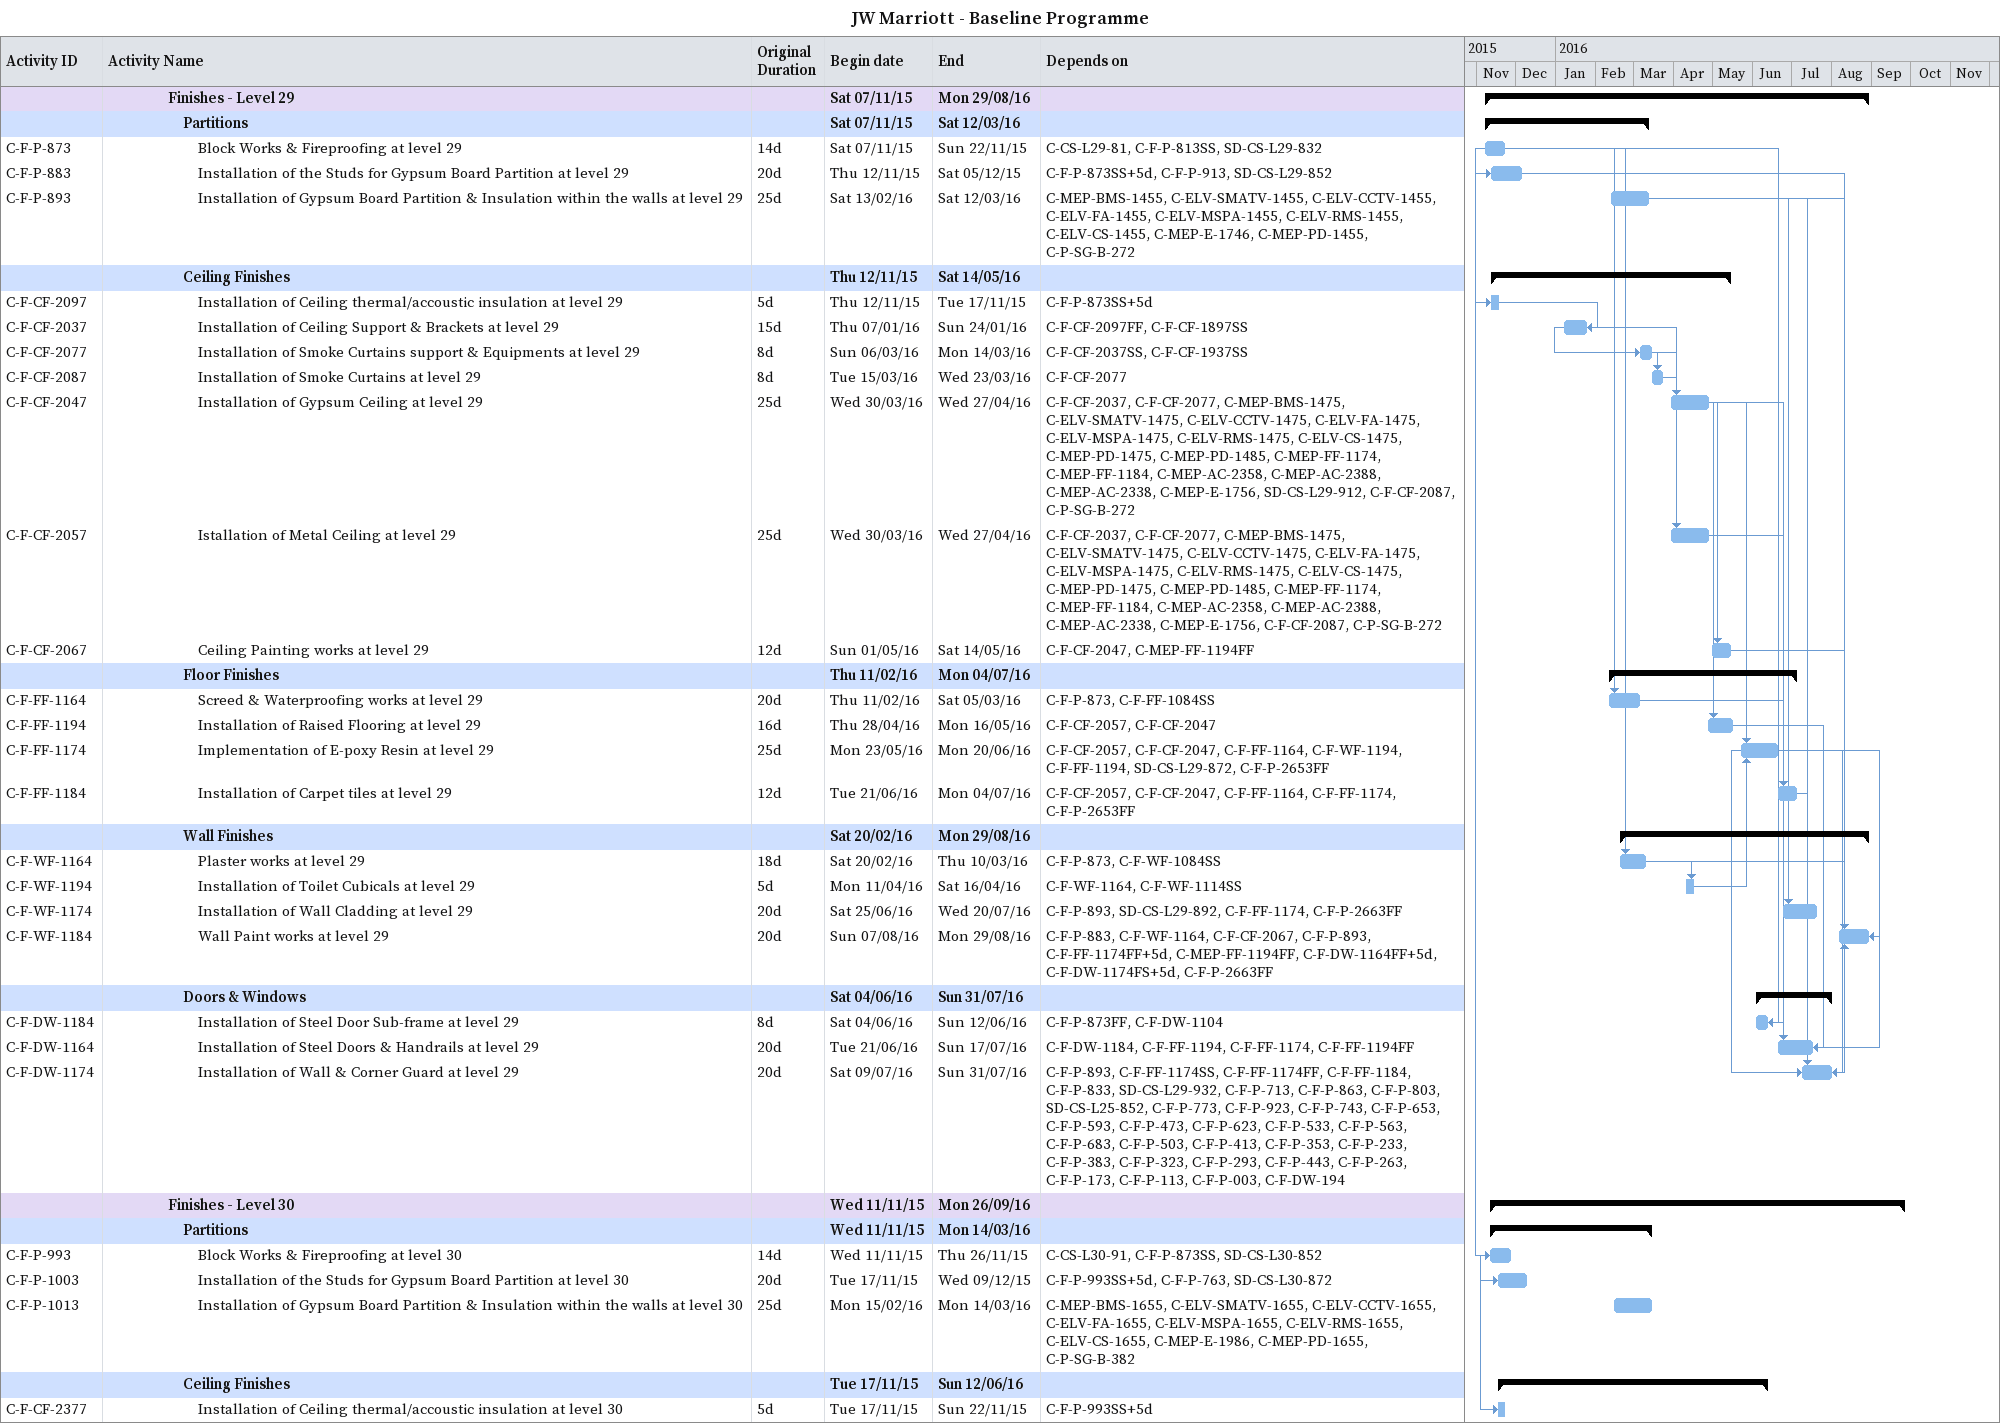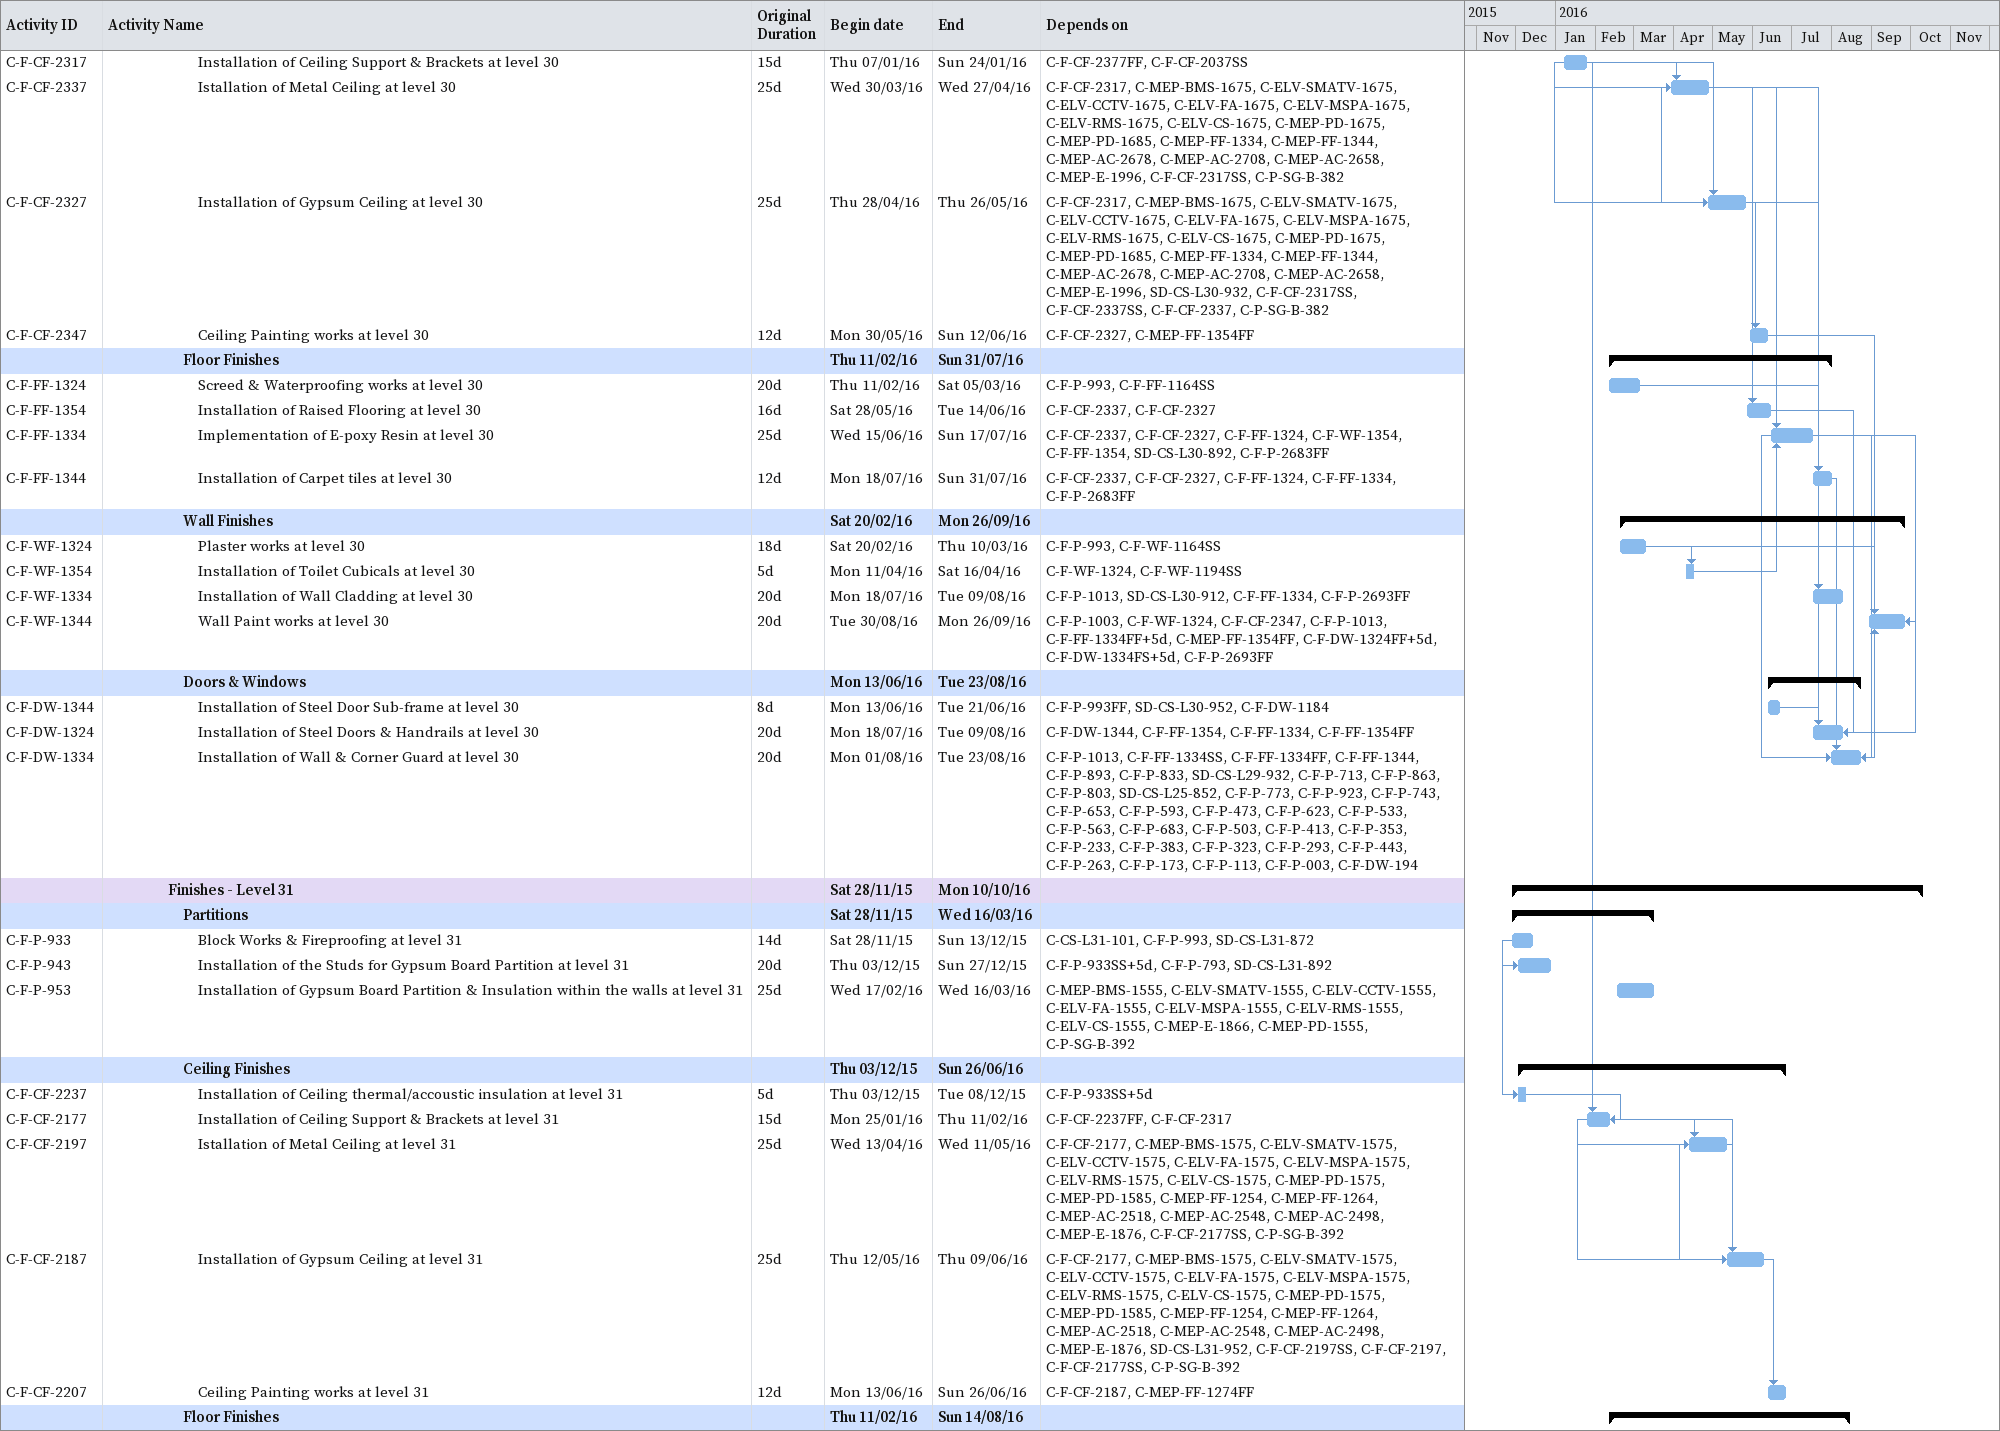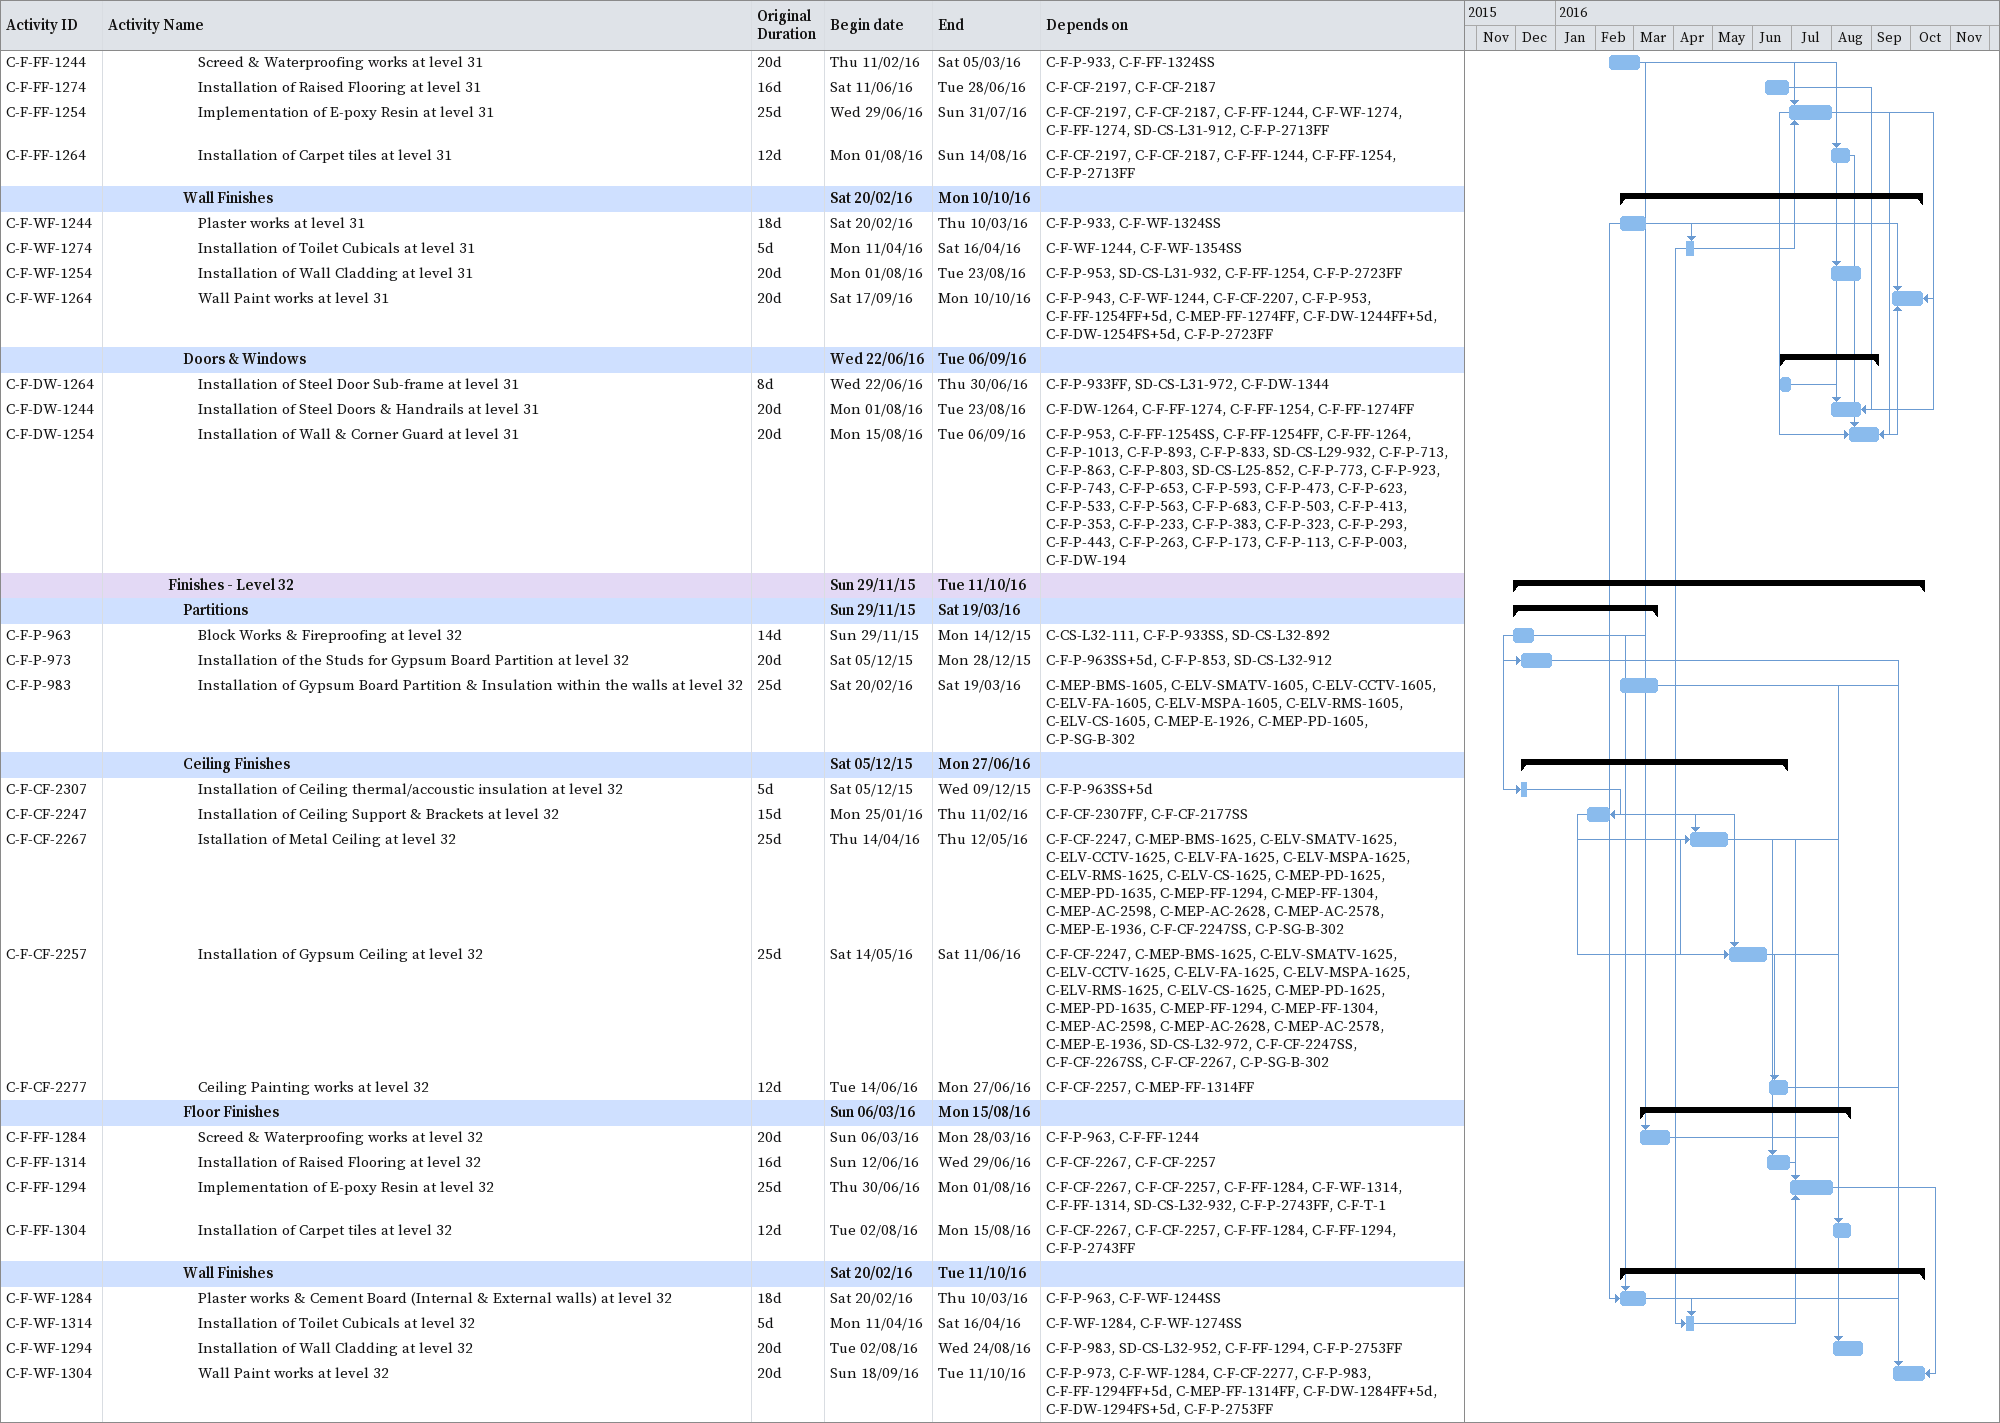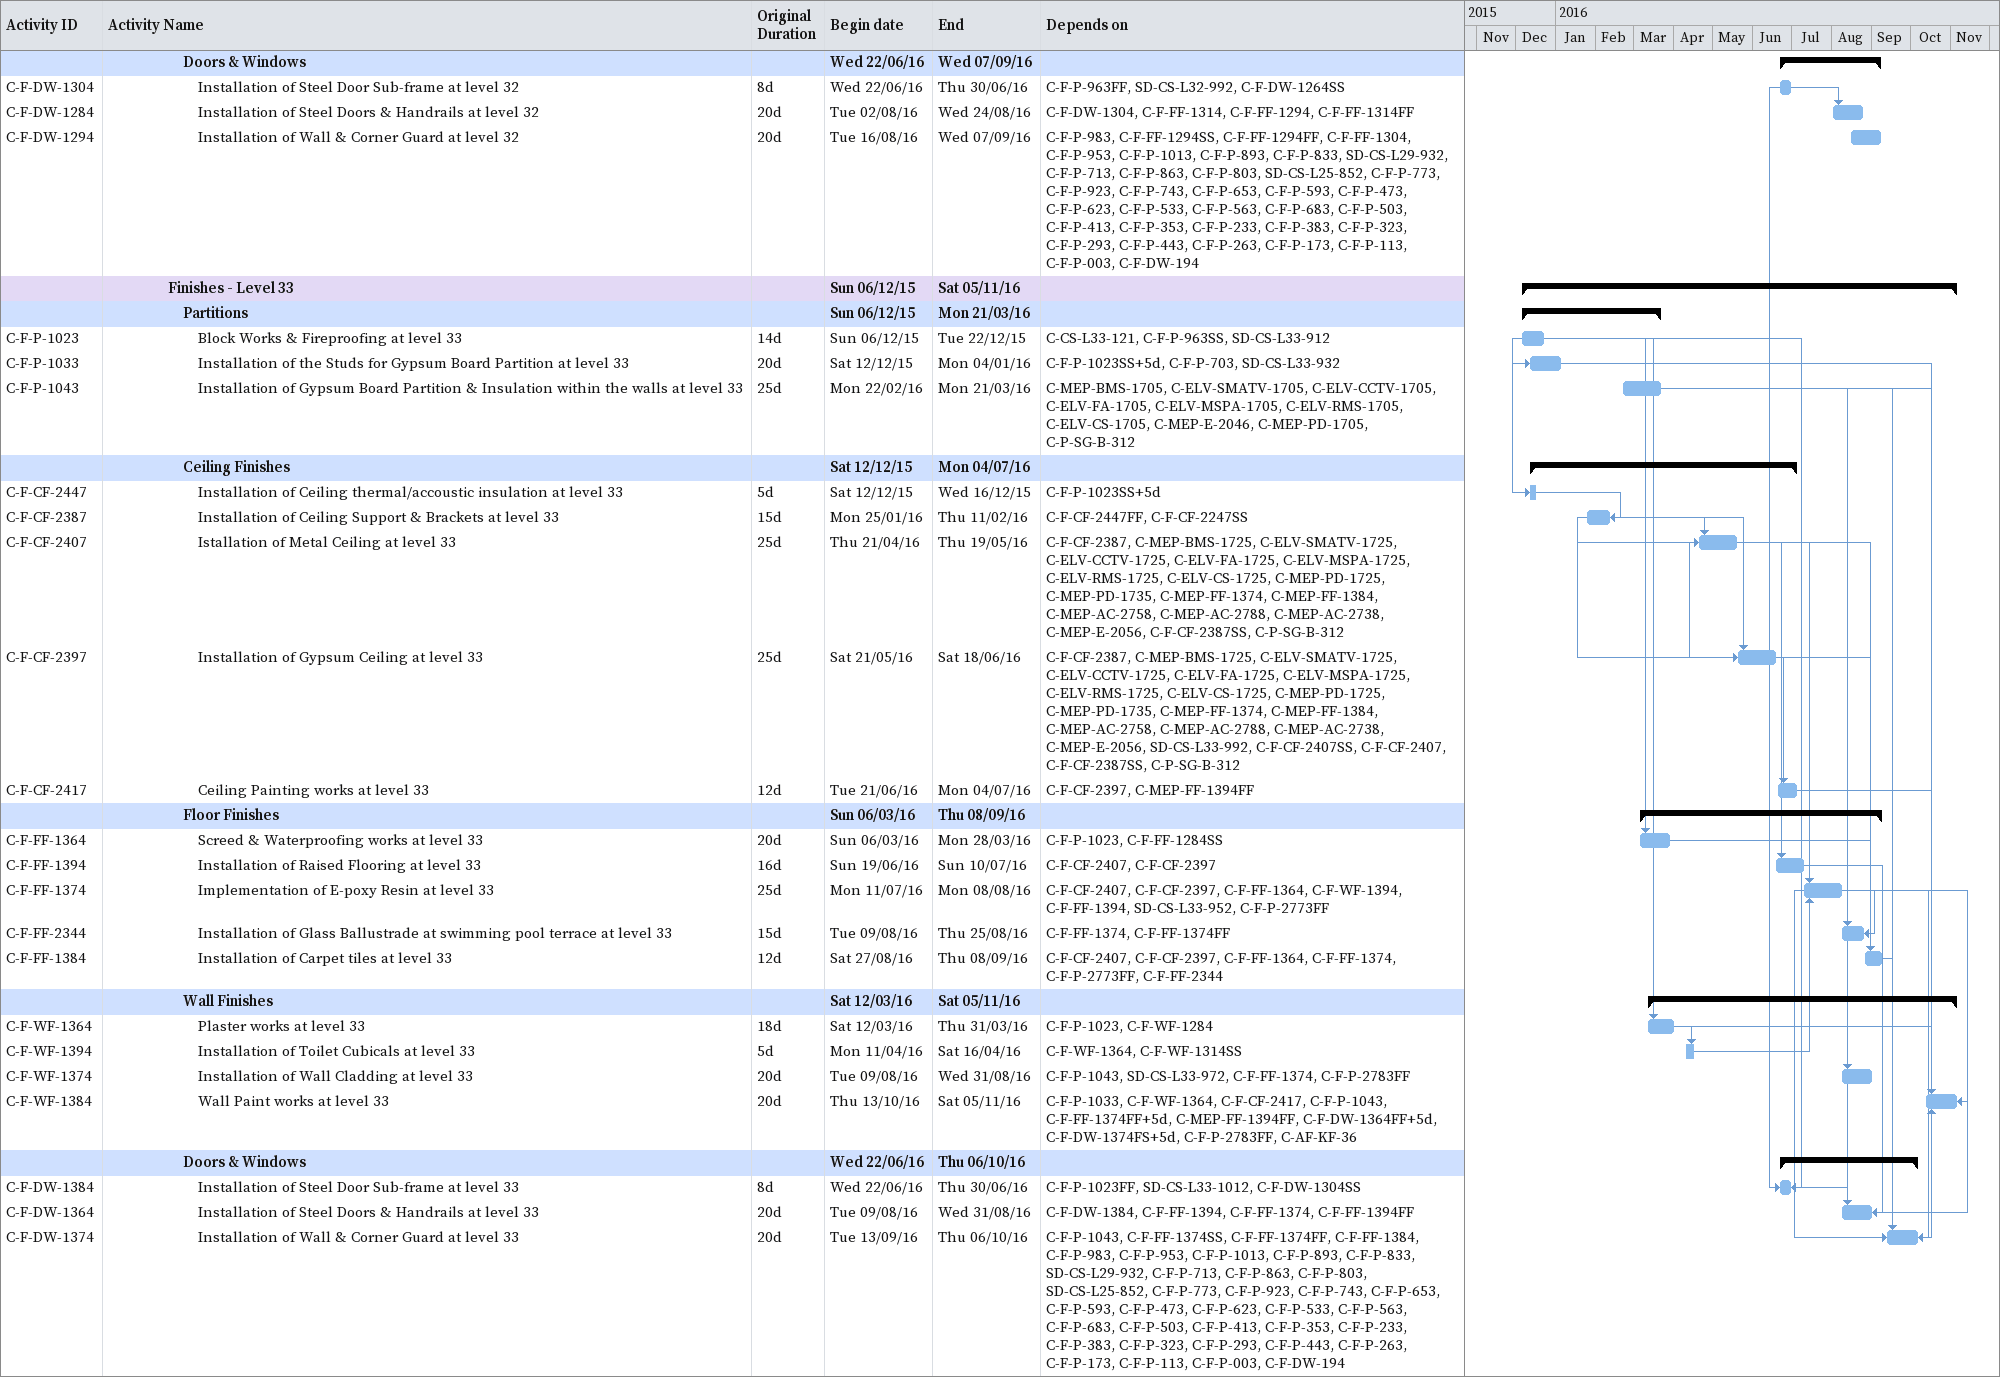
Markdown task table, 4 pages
JW Marriott - Baseline Programme

| ID | Level | Task | Original duration | Start | Finish | Predecessors |
|---|---|---|---|---|---|---|
|  | 5 | **Finishes - Level 29** |  | 2015-11-07 | 2016-08-29 |  |
|  | 6 | **Partitions** |  | 2015-11-07 | 2016-03-12 |  |
| C-F-P-873 | 7 | Block Works & Fireproofing at level 29 | 14d | 2015-11-07 | 2015-11-22 | C-CS-L29-81, C-F-P-813SS, SD-CS-L29-832 |
| C-F-P-883 | 7 | Installation of the Studs for Gypsum Board Partition at level 29 | 20d | 2015-11-12 | 2015-12-05 | C-F-P-873SS+5d, C-F-P-913, SD-CS-L29-852 |
| C-F-P-893 | 7 | Installation of Gypsum Board Partition & Insulation within the walls at level 29 | 25d | 2016-02-13 | 2016-03-12 | C-MEP-BMS-1455, C-ELV-SMATV-1455, C-ELV-CCTV-1455, C-ELV-FA-1455, C-ELV-MSPA-1455, C-ELV-RMS-1455, C-ELV-CS-1455, C-MEP-E-1746, C-MEP-PD-1455, C-P-SG-B-272 |
|  | 6 | **Ceiling Finishes** |  | 2015-11-12 | 2016-05-14 |  |
| C-F-CF-2097 | 7 | Installation of Ceiling thermal/accoustic insulation at level 29 | 5d | 2015-11-12 | 2015-11-17 | C-F-P-873SS+5d |
| C-F-CF-2037 | 7 | Installation of Ceiling Support & Brackets at level 29 | 15d | 2016-01-07 | 2016-01-24 | C-F-CF-2097FF, C-F-CF-1897SS |
| C-F-CF-2077 | 7 | Installation of Smoke Curtains support & Equipments at level 29 | 8d | 2016-03-06 | 2016-03-14 | C-F-CF-2037SS, C-F-CF-1937SS |
| C-F-CF-2087 | 7 | Installation of Smoke Curtains at level 29 | 8d | 2016-03-15 | 2016-03-23 | C-F-CF-2077 |
| C-F-CF-2047 | 7 | Installation of Gypsum Ceiling at level 29 | 25d | 2016-03-30 | 2016-04-27 | C-F-CF-2037, C-F-CF-2077, C-MEP-BMS-1475, C-ELV-SMATV-1475, C-ELV-CCTV-1475, C-ELV-FA-1475, C-ELV-MSPA-1475, C-ELV-RMS-1475, C-ELV-CS-1475, C-MEP-PD-1475, C-MEP-PD-1485, C-MEP-FF-1174, C-MEP-FF-1184, C-MEP-AC-2358, C-MEP-AC-2388, C-MEP-AC-2338, C-MEP-E-1756, SD-CS-L29-912, C-F-CF-2087, C-P-SG-B-272 |
| C-F-CF-2057 | 7 | Istallation of Metal Ceiling at level 29 | 25d | 2016-03-30 | 2016-04-27 | C-F-CF-2037, C-F-CF-2077, C-MEP-BMS-1475, C-ELV-SMATV-1475, C-ELV-CCTV-1475, C-ELV-FA-1475, C-ELV-MSPA-1475, C-ELV-RMS-1475, C-ELV-CS-1475, C-MEP-PD-1475, C-MEP-PD-1485, C-MEP-FF-1174, C-MEP-FF-1184, C-MEP-AC-2358, C-MEP-AC-2388, C-MEP-AC-2338, C-MEP-E-1756, C-F-CF-2087, C-P-SG-B-272 |
| C-F-CF-2067 | 7 | Ceiling Painting works at level 29 | 12d | 2016-05-01 | 2016-05-14 | C-F-CF-2047, C-MEP-FF-1194FF |
|  | 6 | **Floor Finishes** |  | 2016-02-11 | 2016-07-04 |  |
| C-F-FF-1164 | 7 | Screed & Waterproofing works at level 29 | 20d | 2016-02-11 | 2016-03-05 | C-F-P-873, C-F-FF-1084SS |
| C-F-FF-1194 | 7 | Installation of Raised Flooring at level 29 | 16d | 2016-04-28 | 2016-05-16 | C-F-CF-2057, C-F-CF-2047 |
| C-F-FF-1174 | 7 | Implementation of E-poxy Resin at level 29 | 25d | 2016-05-23 | 2016-06-20 | C-F-CF-2057, C-F-CF-2047, C-F-FF-1164, C-F-WF-1194, C-F-FF-1194, SD-CS-L29-872, C-F-P-2653FF |
| C-F-FF-1184 | 7 | Installation of Carpet tiles at level 29 | 12d | 2016-06-21 | 2016-07-04 | C-F-CF-2057, C-F-CF-2047, C-F-FF-1164, C-F-FF-1174, C-F-P-2653FF |
|  | 6 | **Wall Finishes** |  | 2016-02-20 | 2016-08-29 |  |
| C-F-WF-1164 | 7 | Plaster works at level 29 | 18d | 2016-02-20 | 2016-03-10 | C-F-P-873, C-F-WF-1084SS |
| C-F-WF-1194 | 7 | Installation of Toilet Cubicals at level 29 | 5d | 2016-04-11 | 2016-04-16 | C-F-WF-1164, C-F-WF-1114SS |
| C-F-WF-1174 | 7 | Installation of Wall Cladding at level 29 | 20d | 2016-06-25 | 2016-07-20 | C-F-P-893, SD-CS-L29-892, C-F-FF-1174, C-F-P-2663FF |
| C-F-WF-1184 | 7 | Wall Paint works at level 29 | 20d | 2016-08-07 | 2016-08-29 | C-F-P-883, C-F-WF-1164, C-F-CF-2067, C-F-P-893, C-F-FF-1174FF+5d, C-MEP-FF-1194FF, C-F-DW-1164FF+5d, C-F-DW-1174FS+5d, C-F-P-2663FF |
|  | 6 | **Doors & Windows** |  | 2016-06-04 | 2016-07-31 |  |
| C-F-DW-1184 | 7 | Installation of Steel Door Sub-frame at level 29 | 8d | 2016-06-04 | 2016-06-12 | C-F-P-873FF, C-F-DW-1104 |
| C-F-DW-1164 | 7 | Installation of Steel Doors & Handrails at level 29 | 20d | 2016-06-21 | 2016-07-17 | C-F-DW-1184, C-F-FF-1194, C-F-FF-1174, C-F-FF-1194FF |
| C-F-DW-1174 | 7 | Installation of Wall & Corner Guard at level 29 | 20d | 2016-07-09 | 2016-07-31 | C-F-P-893, C-F-FF-1174SS, C-F-FF-1174FF, C-F-FF-1184, C-F-P-833, SD-CS-L29-932, C-F-P-713, C-F-P-863, C-F-P-803, SD-CS-L25-852, C-F-P-773, C-F-P-923, C-F-P-743, C-F-P-653, C-F-P-593, C-F-P-473, C-F-P-623, C-F-P-533, C-F-P-563, C-F-P-683, C-F-P-503, C-F-P-413, C-F-P-353, C-F-P-233, C-F-P-383, C-F-P-323, C-F-P-293, C-F-P-443, C-F-P-263, C-F-P-173, C-F-P-113, C-F-P-003, C-F-DW-194 |
|  | 5 | **Finishes - Level 30** |  | 2015-11-11 | 2016-09-26 |  |
|  | 6 | **Partitions** |  | 2015-11-11 | 2016-03-14 |  |
| C-F-P-993 | 7 | Block Works & Fireproofing at level 30 | 14d | 2015-11-11 | 2015-11-26 | C-CS-L30-91, C-F-P-873SS, SD-CS-L30-852 |
| C-F-P-1003 | 7 | Installation of the Studs for Gypsum Board Partition at level 30 | 20d | 2015-11-17 | 2015-12-09 | C-F-P-993SS+5d, C-F-P-763, SD-CS-L30-872 |
| C-F-P-1013 | 7 | Installation of Gypsum Board Partition & Insulation within the walls at level 30 | 25d | 2016-02-15 | 2016-03-14 | C-MEP-BMS-1655, C-ELV-SMATV-1655, C-ELV-CCTV-1655, C-ELV-FA-1655, C-ELV-MSPA-1655, C-ELV-RMS-1655, C-ELV-CS-1655, C-MEP-E-1986, C-MEP-PD-1655, C-P-SG-B-382 |
|  | 6 | **Ceiling Finishes** |  | 2015-11-17 | 2016-06-12 |  |
| C-F-CF-2377 | 7 | Installation of Ceiling thermal/accoustic insulation at level 30 | 5d | 2015-11-17 | 2015-11-22 | C-F-P-993SS+5d |
| C-F-CF-2317 | 7 | Installation of Ceiling Support & Brackets at level 30 | 15d | 2016-01-07 | 2016-01-24 | C-F-CF-2377FF, C-F-CF-2037SS |
| C-F-CF-2337 | 7 | Istallation of Metal Ceiling at level 30 | 25d | 2016-03-30 | 2016-04-27 | C-F-CF-2317, C-MEP-BMS-1675, C-ELV-SMATV-1675, C-ELV-CCTV-1675, C-ELV-FA-1675, C-ELV-MSPA-1675, C-ELV-RMS-1675, C-ELV-CS-1675, C-MEP-PD-1675, C-MEP-PD-1685, C-MEP-FF-1334, C-MEP-FF-1344, C-MEP-AC-2678, C-MEP-AC-2708, C-MEP-AC-2658, C-MEP-E-1996, C-F-CF-2317SS, C-P-SG-B-382 |
| C-F-CF-2327 | 7 | Installation of Gypsum Ceiling at level 30 | 25d | 2016-04-28 | 2016-05-26 | C-F-CF-2317, C-MEP-BMS-1675, C-ELV-SMATV-1675, C-ELV-CCTV-1675, C-ELV-FA-1675, C-ELV-MSPA-1675, C-ELV-RMS-1675, C-ELV-CS-1675, C-MEP-PD-1675, C-MEP-PD-1685, C-MEP-FF-1334, C-MEP-FF-1344, C-MEP-AC-2678, C-MEP-AC-2708, C-MEP-AC-2658, C-MEP-E-1996, SD-CS-L30-932, C-F-CF-2317SS, C-F-CF-2337SS, C-F-CF-2337, C-P-SG-B-382 |
| C-F-CF-2347 | 7 | Ceiling Painting works at level 30 | 12d | 2016-05-30 | 2016-06-12 | C-F-CF-2327, C-MEP-FF-1354FF |
|  | 6 | **Floor Finishes** |  | 2016-02-11 | 2016-07-31 |  |
| C-F-FF-1324 | 7 | Screed & Waterproofing works at level 30 | 20d | 2016-02-11 | 2016-03-05 | C-F-P-993, C-F-FF-1164SS |
| C-F-FF-1354 | 7 | Installation of Raised Flooring at level 30 | 16d | 2016-05-28 | 2016-06-14 | C-F-CF-2337, C-F-CF-2327 |
| C-F-FF-1334 | 7 | Implementation of E-poxy Resin at level 30 | 25d | 2016-06-15 | 2016-07-17 | C-F-CF-2337, C-F-CF-2327, C-F-FF-1324, C-F-WF-1354, C-F-FF-1354, SD-CS-L30-892, C-F-P-2683FF |
| C-F-FF-1344 | 7 | Installation of Carpet tiles at level 30 | 12d | 2016-07-18 | 2016-07-31 | C-F-CF-2337, C-F-CF-2327, C-F-FF-1324, C-F-FF-1334, C-F-P-2683FF |
|  | 6 | **Wall Finishes** |  | 2016-02-20 | 2016-09-26 |  |
| C-F-WF-1324 | 7 | Plaster works at level 30 | 18d | 2016-02-20 | 2016-03-10 | C-F-P-993, C-F-WF-1164SS |
| C-F-WF-1354 | 7 | Installation of Toilet Cubicals at level 30 | 5d | 2016-04-11 | 2016-04-16 | C-F-WF-1324, C-F-WF-1194SS |
| C-F-WF-1334 | 7 | Installation of Wall Cladding at level 30 | 20d | 2016-07-18 | 2016-08-09 | C-F-P-1013, SD-CS-L30-912, C-F-FF-1334, C-F-P-2693FF |
| C-F-WF-1344 | 7 | Wall Paint works at level 30 | 20d | 2016-08-30 | 2016-09-26 | C-F-P-1003, C-F-WF-1324, C-F-CF-2347, C-F-P-1013, C-F-FF-1334FF+5d, C-MEP-FF-1354FF, C-F-DW-1324FF+5d, C-F-DW-1334FS+5d, C-F-P-2693FF |
|  | 6 | **Doors & Windows** |  | 2016-06-13 | 2016-08-23 |  |
| C-F-DW-1344 | 7 | Installation of Steel Door Sub-frame at level 30 | 8d | 2016-06-13 | 2016-06-21 | C-F-P-993FF, SD-CS-L30-952, C-F-DW-1184 |
| C-F-DW-1324 | 7 | Installation of Steel Doors & Handrails at level 30 | 20d | 2016-07-18 | 2016-08-09 | C-F-DW-1344, C-F-FF-1354, C-F-FF-1334, C-F-FF-1354FF |
| C-F-DW-1334 | 7 | Installation of Wall & Corner Guard at level 30 | 20d | 2016-08-01 | 2016-08-23 | C-F-P-1013, C-F-FF-1334SS, C-F-FF-1334FF, C-F-FF-1344, C-F-P-893, C-F-P-833, SD-CS-L29-932, C-F-P-713, C-F-P-863, C-F-P-803, SD-CS-L25-852, C-F-P-773, C-F-P-923, C-F-P-743, C-F-P-653, C-F-P-593, C-F-P-473, C-F-P-623, C-F-P-533, C-F-P-563, C-F-P-683, C-F-P-503, C-F-P-413, C-F-P-353, C-F-P-233, C-F-P-383, C-F-P-323, C-F-P-293, C-F-P-443, C-F-P-263, C-F-P-173, C-F-P-113, C-F-P-003, C-F-DW-194 |
|  | 5 | **Finishes - Level 31** |  | 2015-11-28 | 2016-10-10 |  |
|  | 6 | **Partitions** |  | 2015-11-28 | 2016-03-16 |  |
| C-F-P-933 | 7 | Block Works & Fireproofing at level 31 | 14d | 2015-11-28 | 2015-12-13 | C-CS-L31-101, C-F-P-993, SD-CS-L31-872 |
| C-F-P-943 | 7 | Installation of the Studs for Gypsum Board Partition at level 31 | 20d | 2015-12-03 | 2015-12-27 | C-F-P-933SS+5d, C-F-P-793, SD-CS-L31-892 |
| C-F-P-953 | 7 | Installation of Gypsum Board Partition & Insulation within the walls at level 31 | 25d | 2016-02-17 | 2016-03-16 | C-MEP-BMS-1555, C-ELV-SMATV-1555, C-ELV-CCTV-1555, C-ELV-FA-1555, C-ELV-MSPA-1555, C-ELV-RMS-1555, C-ELV-CS-1555, C-MEP-E-1866, C-MEP-PD-1555, C-P-SG-B-392 |
|  | 6 | **Ceiling Finishes** |  | 2015-12-03 | 2016-06-26 |  |
| C-F-CF-2237 | 7 | Installation of Ceiling thermal/accoustic insulation at level 31 | 5d | 2015-12-03 | 2015-12-08 | C-F-P-933SS+5d |
| C-F-CF-2177 | 7 | Installation of Ceiling Support & Brackets at level 31 | 15d | 2016-01-25 | 2016-02-11 | C-F-CF-2237FF, C-F-CF-2317 |
| C-F-CF-2197 | 7 | Istallation of Metal Ceiling at level 31 | 25d | 2016-04-13 | 2016-05-11 | C-F-CF-2177, C-MEP-BMS-1575, C-ELV-SMATV-1575, C-ELV-CCTV-1575, C-ELV-FA-1575, C-ELV-MSPA-1575, C-ELV-RMS-1575, C-ELV-CS-1575, C-MEP-PD-1575, C-MEP-PD-1585, C-MEP-FF-1254, C-MEP-FF-1264, C-MEP-AC-2518, C-MEP-AC-2548, C-MEP-AC-2498, C-MEP-E-1876, C-F-CF-2177SS, C-P-SG-B-392 |
| C-F-CF-2187 | 7 | Installation of Gypsum Ceiling at level 31 | 25d | 2016-05-12 | 2016-06-09 | C-F-CF-2177, C-MEP-BMS-1575, C-ELV-SMATV-1575, C-ELV-CCTV-1575, C-ELV-FA-1575, C-ELV-MSPA-1575, C-ELV-RMS-1575, C-ELV-CS-1575, C-MEP-PD-1575, C-MEP-PD-1585, C-MEP-FF-1254, C-MEP-FF-1264, C-MEP-AC-2518, C-MEP-AC-2548, C-MEP-AC-2498, C-MEP-E-1876, SD-CS-L31-952, C-F-CF-2197SS, C-F-CF-2197, C-F-CF-2177SS, C-P-SG-B-392 |
| C-F-CF-2207 | 7 | Ceiling Painting works at level 31 | 12d | 2016-06-13 | 2016-06-26 | C-F-CF-2187, C-MEP-FF-1274FF |
|  | 6 | **Floor Finishes** |  | 2016-02-11 | 2016-08-14 |  |
| C-F-FF-1244 | 7 | Screed & Waterproofing works at level 31 | 20d | 2016-02-11 | 2016-03-05 | C-F-P-933, C-F-FF-1324SS |
| C-F-FF-1274 | 7 | Installation of Raised Flooring at level 31 | 16d | 2016-06-11 | 2016-06-28 | C-F-CF-2197, C-F-CF-2187 |
| C-F-FF-1254 | 7 | Implementation of E-poxy Resin at level 31 | 25d | 2016-06-29 | 2016-07-31 | C-F-CF-2197, C-F-CF-2187, C-F-FF-1244, C-F-WF-1274, C-F-FF-1274, SD-CS-L31-912, C-F-P-2713FF |
| C-F-FF-1264 | 7 | Installation of Carpet tiles at level 31 | 12d | 2016-08-01 | 2016-08-14 | C-F-CF-2197, C-F-CF-2187, C-F-FF-1244, C-F-FF-1254, C-F-P-2713FF |
|  | 6 | **Wall Finishes** |  | 2016-02-20 | 2016-10-10 |  |
| C-F-WF-1244 | 7 | Plaster works at level 31 | 18d | 2016-02-20 | 2016-03-10 | C-F-P-933, C-F-WF-1324SS |
| C-F-WF-1274 | 7 | Installation of Toilet Cubicals at level 31 | 5d | 2016-04-11 | 2016-04-16 | C-F-WF-1244, C-F-WF-1354SS |
| C-F-WF-1254 | 7 | Installation of Wall Cladding at level 31 | 20d | 2016-08-01 | 2016-08-23 | C-F-P-953, SD-CS-L31-932, C-F-FF-1254, C-F-P-2723FF |
| C-F-WF-1264 | 7 | Wall Paint works at level 31 | 20d | 2016-09-17 | 2016-10-10 | C-F-P-943, C-F-WF-1244, C-F-CF-2207, C-F-P-953, C-F-FF-1254FF+5d, C-MEP-FF-1274FF, C-F-DW-1244FF+5d, C-F-DW-1254FS+5d, C-F-P-2723FF |
|  | 6 | **Doors & Windows** |  | 2016-06-22 | 2016-09-06 |  |
| C-F-DW-1264 | 7 | Installation of Steel Door Sub-frame at level 31 | 8d | 2016-06-22 | 2016-06-30 | C-F-P-933FF, SD-CS-L31-972, C-F-DW-1344 |
| C-F-DW-1244 | 7 | Installation of Steel Doors & Handrails at level 31 | 20d | 2016-08-01 | 2016-08-23 | C-F-DW-1264, C-F-FF-1274, C-F-FF-1254, C-F-FF-1274FF |
| C-F-DW-1254 | 7 | Installation of Wall & Corner Guard at level 31 | 20d | 2016-08-15 | 2016-09-06 | C-F-P-953, C-F-FF-1254SS, C-F-FF-1254FF, C-F-FF-1264, C-F-P-1013, C-F-P-893, C-F-P-833, SD-CS-L29-932, C-F-P-713, C-F-P-863, C-F-P-803, SD-CS-L25-852, C-F-P-773, C-F-P-923, C-F-P-743, C-F-P-653, C-F-P-593, C-F-P-473, C-F-P-623, C-F-P-533, C-F-P-563, C-F-P-683, C-F-P-503, C-F-P-413, C-F-P-353, C-F-P-233, C-F-P-383, C-F-P-323, C-F-P-293, C-F-P-443, C-F-P-263, C-F-P-173, C-F-P-113, C-F-P-003, C-F-DW-194 |
|  | 5 | **Finishes - Level 32** |  | 2015-11-29 | 2016-10-11 |  |
|  | 6 | **Partitions** |  | 2015-11-29 | 2016-03-19 |  |
| C-F-P-963 | 7 | Block Works & Fireproofing at level 32 | 14d | 2015-11-29 | 2015-12-14 | C-CS-L32-111, C-F-P-933SS, SD-CS-L32-892 |
| C-F-P-973 | 7 | Installation of the Studs for Gypsum Board Partition at level 32 | 20d | 2015-12-05 | 2015-12-28 | C-F-P-963SS+5d, C-F-P-853, SD-CS-L32-912 |
| C-F-P-983 | 7 | Installation of Gypsum Board Partition & Insulation within the walls at level 32 | 25d | 2016-02-20 | 2016-03-19 | C-MEP-BMS-1605, C-ELV-SMATV-1605, C-ELV-CCTV-1605, C-ELV-FA-1605, C-ELV-MSPA-1605, C-ELV-RMS-1605, C-ELV-CS-1605, C-MEP-E-1926, C-MEP-PD-1605, C-P-SG-B-302 |
|  | 6 | **Ceiling Finishes** |  | 2015-12-05 | 2016-06-27 |  |
| C-F-CF-2307 | 7 | Installation of Ceiling thermal/accoustic insulation at level 32 | 5d | 2015-12-05 | 2015-12-09 | C-F-P-963SS+5d |
| C-F-CF-2247 | 7 | Installation of Ceiling Support & Brackets at level 32 | 15d | 2016-01-25 | 2016-02-11 | C-F-CF-2307FF, C-F-CF-2177SS |
| C-F-CF-2267 | 7 | Istallation of Metal Ceiling at level 32 | 25d | 2016-04-14 | 2016-05-12 | C-F-CF-2247, C-MEP-BMS-1625, C-ELV-SMATV-1625, C-ELV-CCTV-1625, C-ELV-FA-1625, C-ELV-MSPA-1625, C-ELV-RMS-1625, C-ELV-CS-1625, C-MEP-PD-1625, C-MEP-PD-1635, C-MEP-FF-1294, C-MEP-FF-1304, C-MEP-AC-2598, C-MEP-AC-2628, C-MEP-AC-2578, C-MEP-E-1936, C-F-CF-2247SS, C-P-SG-B-302 |
| C-F-CF-2257 | 7 | Installation of Gypsum Ceiling at level 32 | 25d | 2016-05-14 | 2016-06-11 | C-F-CF-2247, C-MEP-BMS-1625, C-ELV-SMATV-1625, C-ELV-CCTV-1625, C-ELV-FA-1625, C-ELV-MSPA-1625, C-ELV-RMS-1625, C-ELV-CS-1625, C-MEP-PD-1625, C-MEP-PD-1635, C-MEP-FF-1294, C-MEP-FF-1304, C-MEP-AC-2598, C-MEP-AC-2628, C-MEP-AC-2578, C-MEP-E-1936, SD-CS-L32-972, C-F-CF-2247SS, C-F-CF-2267SS, C-F-CF-2267, C-P-SG-B-302 |
| C-F-CF-2277 | 7 | Ceiling Painting works at level 32 | 12d | 2016-06-14 | 2016-06-27 | C-F-CF-2257, C-MEP-FF-1314FF |
|  | 6 | **Floor Finishes** |  | 2016-03-06 | 2016-08-15 |  |
| C-F-FF-1284 | 7 | Screed & Waterproofing works at level 32 | 20d | 2016-03-06 | 2016-03-28 | C-F-P-963, C-F-FF-1244 |
| C-F-FF-1314 | 7 | Installation of Raised Flooring at level 32 | 16d | 2016-06-12 | 2016-06-29 | C-F-CF-2267, C-F-CF-2257 |
| C-F-FF-1294 | 7 | Implementation of E-poxy Resin at level 32 | 25d | 2016-06-30 | 2016-08-01 | C-F-CF-2267, C-F-CF-2257, C-F-FF-1284, C-F-WF-1314, C-F-FF-1314, SD-CS-L32-932, C-F-P-2743FF, C-F-T-1 |
| C-F-FF-1304 | 7 | Installation of Carpet tiles at level 32 | 12d | 2016-08-02 | 2016-08-15 | C-F-CF-2267, C-F-CF-2257, C-F-FF-1284, C-F-FF-1294, C-F-P-2743FF |
|  | 6 | **Wall Finishes** |  | 2016-02-20 | 2016-10-11 |  |
| C-F-WF-1284 | 7 | Plaster works & Cement Board (Internal & External walls) at level 32 | 18d | 2016-02-20 | 2016-03-10 | C-F-P-963, C-F-WF-1244SS |
| C-F-WF-1314 | 7 | Installation of Toilet Cubicals at level 32 | 5d | 2016-04-11 | 2016-04-16 | C-F-WF-1284, C-F-WF-1274SS |
| C-F-WF-1294 | 7 | Installation of Wall Cladding at level 32 | 20d | 2016-08-02 | 2016-08-24 | C-F-P-983, SD-CS-L32-952, C-F-FF-1294, C-F-P-2753FF |
| C-F-WF-1304 | 7 | Wall Paint works at level 32 | 20d | 2016-09-18 | 2016-10-11 | C-F-P-973, C-F-WF-1284, C-F-CF-2277, C-F-P-983, C-F-FF-1294FF+5d, C-MEP-FF-1314FF, C-F-DW-1284FF+5d, C-F-DW-1294FS+5d, C-F-P-2753FF |
|  | 6 | **Doors & Windows** |  | 2016-06-22 | 2016-09-07 |  |
| C-F-DW-1304 | 7 | Installation of Steel Door Sub-frame at level 32 | 8d | 2016-06-22 | 2016-06-30 | C-F-P-963FF, SD-CS-L32-992, C-F-DW-1264SS |
| C-F-DW-1284 | 7 | Installation of Steel Doors & Handrails at level 32 | 20d | 2016-08-02 | 2016-08-24 | C-F-DW-1304, C-F-FF-1314, C-F-FF-1294, C-F-FF-1314FF |
| C-F-DW-1294 | 7 | Installation of Wall & Corner Guard at level 32 | 20d | 2016-08-16 | 2016-09-07 | C-F-P-983, C-F-FF-1294SS, C-F-FF-1294FF, C-F-FF-1304, C-F-P-953, C-F-P-1013, C-F-P-893, C-F-P-833, SD-CS-L29-932, C-F-P-713, C-F-P-863, C-F-P-803, SD-CS-L25-852, C-F-P-773, C-F-P-923, C-F-P-743, C-F-P-653, C-F-P-593, C-F-P-473, C-F-P-623, C-F-P-533, C-F-P-563, C-F-P-683, C-F-P-503, C-F-P-413, C-F-P-353, C-F-P-233, C-F-P-383, C-F-P-323, C-F-P-293, C-F-P-443, C-F-P-263, C-F-P-173, C-F-P-113, C-F-P-003, C-F-DW-194 |
|  | 5 | **Finishes - Level 33** |  | 2015-12-06 | 2016-11-05 |  |
|  | 6 | **Partitions** |  | 2015-12-06 | 2016-03-21 |  |
| C-F-P-1023 | 7 | Block Works & Fireproofing at level 33 | 14d | 2015-12-06 | 2015-12-22 | C-CS-L33-121, C-F-P-963SS, SD-CS-L33-912 |
| C-F-P-1033 | 7 | Installation of the Studs for Gypsum Board Partition at level 33 | 20d | 2015-12-12 | 2016-01-04 | C-F-P-1023SS+5d, C-F-P-703, SD-CS-L33-932 |
| C-F-P-1043 | 7 | Installation of Gypsum Board Partition & Insulation within the walls at level 33 | 25d | 2016-02-22 | 2016-03-21 | C-MEP-BMS-1705, C-ELV-SMATV-1705, C-ELV-CCTV-1705, C-ELV-FA-1705, C-ELV-MSPA-1705, C-ELV-RMS-1705, C-ELV-CS-1705, C-MEP-E-2046, C-MEP-PD-1705, C-P-SG-B-312 |
|  | 6 | **Ceiling Finishes** |  | 2015-12-12 | 2016-07-04 |  |
| C-F-CF-2447 | 7 | Installation of Ceiling thermal/accoustic insulation at level 33 | 5d | 2015-12-12 | 2015-12-16 | C-F-P-1023SS+5d |
| C-F-CF-2387 | 7 | Installation of Ceiling Support & Brackets at level 33 | 15d | 2016-01-25 | 2016-02-11 | C-F-CF-2447FF, C-F-CF-2247SS |
| C-F-CF-2407 | 7 | Istallation of Metal Ceiling at level 33 | 25d | 2016-04-21 | 2016-05-19 | C-F-CF-2387, C-MEP-BMS-1725, C-ELV-SMATV-1725, C-ELV-CCTV-1725, C-ELV-FA-1725, C-ELV-MSPA-1725, C-ELV-RMS-1725, C-ELV-CS-1725, C-MEP-PD-1725, C-MEP-PD-1735, C-MEP-FF-1374, C-MEP-FF-1384, C-MEP-AC-2758, C-MEP-AC-2788, C-MEP-AC-2738, C-MEP-E-2056, C-F-CF-2387SS, C-P-SG-B-312 |
| C-F-CF-2397 | 7 | Installation of Gypsum Ceiling at level 33 | 25d | 2016-05-21 | 2016-06-18 | C-F-CF-2387, C-MEP-BMS-1725, C-ELV-SMATV-1725, C-ELV-CCTV-1725, C-ELV-FA-1725, C-ELV-MSPA-1725, C-ELV-RMS-1725, C-ELV-CS-1725, C-MEP-PD-1725, C-MEP-PD-1735, C-MEP-FF-1374, C-MEP-FF-1384, C-MEP-AC-2758, C-MEP-AC-2788, C-MEP-AC-2738, C-MEP-E-2056, SD-CS-L33-992, C-F-CF-2407SS, C-F-CF-2407, C-F-CF-2387SS, C-P-SG-B-312 |
| C-F-CF-2417 | 7 | Ceiling Painting works at level 33 | 12d | 2016-06-21 | 2016-07-04 | C-F-CF-2397, C-MEP-FF-1394FF |
|  | 6 | **Floor Finishes** |  | 2016-03-06 | 2016-09-08 |  |
| C-F-FF-1364 | 7 | Screed & Waterproofing works at level 33 | 20d | 2016-03-06 | 2016-03-28 | C-F-P-1023, C-F-FF-1284SS |
| C-F-FF-1394 | 7 | Installation of Raised Flooring at level 33 | 16d | 2016-06-19 | 2016-07-10 | C-F-CF-2407, C-F-CF-2397 |
| C-F-FF-1374 | 7 | Implementation of E-poxy Resin at level 33 | 25d | 2016-07-11 | 2016-08-08 | C-F-CF-2407, C-F-CF-2397, C-F-FF-1364, C-F-WF-1394, C-F-FF-1394, SD-CS-L33-952, C-F-P-2773FF |
| C-F-FF-2344 | 7 | Installation of Glass Ballustrade at swimming pool terrace at level 33 | 15d | 2016-08-09 | 2016-08-25 | C-F-FF-1374, C-F-FF-1374FF |
| C-F-FF-1384 | 7 | Installation of Carpet tiles at level 33 | 12d | 2016-08-27 | 2016-09-08 | C-F-CF-2407, C-F-CF-2397, C-F-FF-1364, C-F-FF-1374, C-F-P-2773FF, C-F-FF-2344 |
|  | 6 | **Wall Finishes** |  | 2016-03-12 | 2016-11-05 |  |
| C-F-WF-1364 | 7 | Plaster works at level 33 | 18d | 2016-03-12 | 2016-03-31 | C-F-P-1023, C-F-WF-1284 |
| C-F-WF-1394 | 7 | Installation of Toilet Cubicals at level 33 | 5d | 2016-04-11 | 2016-04-16 | C-F-WF-1364, C-F-WF-1314SS |
| C-F-WF-1374 | 7 | Installation of Wall Cladding at level 33 | 20d | 2016-08-09 | 2016-08-31 | C-F-P-1043, SD-CS-L33-972, C-F-FF-1374, C-F-P-2783FF |
| C-F-WF-1384 | 7 | Wall Paint works at level 33 | 20d | 2016-10-13 | 2016-11-05 | C-F-P-1033, C-F-WF-1364, C-F-CF-2417, C-F-P-1043, C-F-FF-1374FF+5d, C-MEP-FF-1394FF, C-F-DW-1364FF+5d, C-F-DW-1374FS+5d, C-F-P-2783FF, C-AF-KF-36 |
|  | 6 | **Doors & Windows** |  | 2016-06-22 | 2016-10-06 |  |
| C-F-DW-1384 | 7 | Installation of Steel Door Sub-frame at level 33 | 8d | 2016-06-22 | 2016-06-30 | C-F-P-1023FF, SD-CS-L33-1012, C-F-DW-1304SS |
| C-F-DW-1364 | 7 | Installation of Steel Doors & Handrails at level 33 | 20d | 2016-08-09 | 2016-08-31 | C-F-DW-1384, C-F-FF-1394, C-F-FF-1374, C-F-FF-1394FF |
| C-F-DW-1374 | 7 | Installation of Wall & Corner Guard at level 33 | 20d | 2016-09-13 | 2016-10-06 | C-F-P-1043, C-F-FF-1374SS, C-F-FF-1374FF, C-F-FF-1384, C-F-P-983, C-F-P-953, C-F-P-1013, C-F-P-893, C-F-P-833, SD-CS-L29-932, C-F-P-713, C-F-P-863, C-F-P-803, SD-CS-L25-852, C-F-P-773, C-F-P-923, C-F-P-743, C-F-P-653, C-F-P-593, C-F-P-473, C-F-P-623, C-F-P-533, C-F-P-563, C-F-P-683, C-F-P-503, C-F-P-413, C-F-P-353, C-F-P-233, C-F-P-383, C-F-P-323, C-F-P-293, C-F-P-443, C-F-P-263, C-F-P-173, C-F-P-113, C-F-P-003, C-F-DW-194 |
